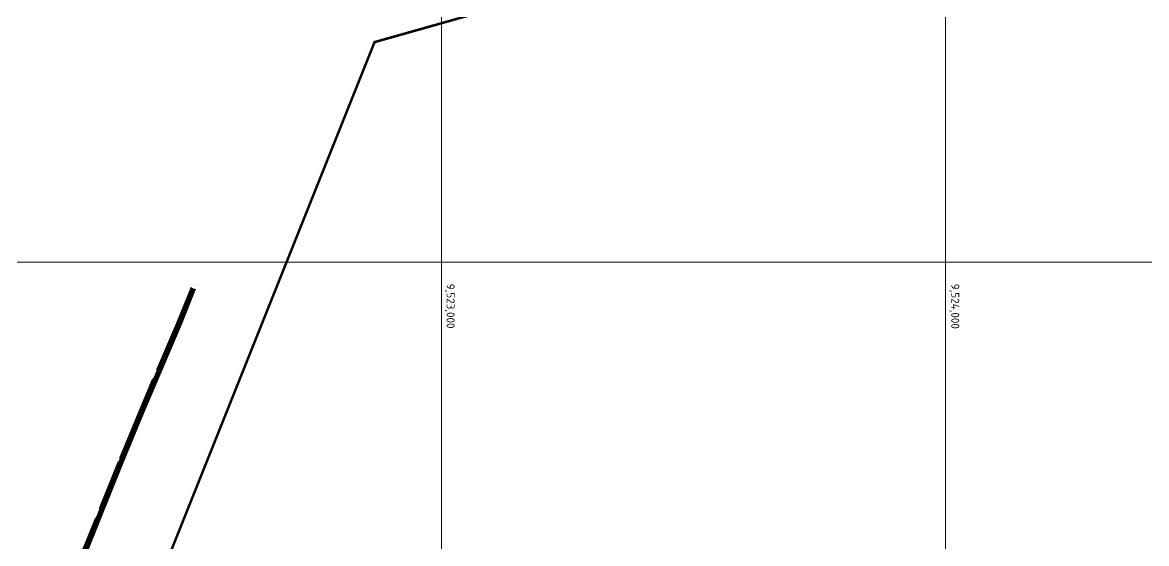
# Model space of a CAD drawing. Header units: millimetres. Extents: x 519 to 9564855, y -810 to 5021775.
# Drawn here: x 9522168 to 9524399, y 5007442 to 5008475 of the extents above; entities that cross this region are included whole.
import ezdxf

# ---------------------------------------------------------------- set-up
doc = ezdxf.new("R2010")
doc.units = ezdxf.units.MM
doc.header["$LTSCALE"] = 2
doc.header["$MEASUREMENT"] = 0
doc.linetypes.add('92051501$0$GROUND1', pattern=[60, 50, -10])
for name, color, linetype in [('AL_PIP_CRUDE OIL', 210, 'Continuous'), ('GRID_PULKOVO', 7, 'Continuous'), ('ROAD_GROUND', 9, 'Continuous')]:
    doc.layers.add(name, color=color, linetype=linetype)
doc.styles.add('Elect', font='isocpeur.ttf')

msp = doc.modelspace()

# ---------------------------------------------------------------- linework, layer by layer
at = {"layer": 'AL_PIP_CRUDE OIL', "lineweight": 60, "const_width": 5}
msp.add_lwpolyline([(9523408.96955, 5008589.07215), (9522866.96955, 5008436.07215), (9522326.96955, 5007087.07215), (9522313.96594, 5006750.08943), (9522363.50455, 5006330.19015), (9523532.73502, 5003851.53167), (9523509.9659, 5003501.17422), (9523544.63322, 5003488.85485), (9523203.95221, 5002551.92724), (9523207.94138, 5002504.46778), (9521587.24018, 4997999.63007), (9523708.12981, 4995731.08727), (9526814.15531, 4995451.17542), (9528489.4409, 4995215.37355), (9528594.43514, 4995358.95224), (9530593.64001, 4995059.64331), (9530879.24426, 4994914.43479), (9530977.35799, 4994842.68501), (9531002.94658, 4994841.81396), (9531002.94658, 4994841.81396), (9531002.94648, 4994841.81391)], dxfattribs=at)
at = {"layer": 'GRID_PULKOVO', "lineweight": 0}
for p, q in [((9523000, 5011000), (9523000, 4992000)), ((9524000, 5011000), (9524000, 4992000)), ((9519000, 5008000), (9533000, 5008000))]:
    msp.add_line(p, q, dxfattribs=at)
at = {"layer": 'ROAD_GROUND', "lineweight": 0, "const_width": 9}
for points in [[(9522510.03442, 5007954.91708), (9522509.97843, 5007954.77891)], [(9522507.24396, 5007948.03092), (9522478.33598, 5007876.69302), (9522403.64757, 5007701.62019), (9522362.76673, 5007602.56662), (9522291.7386, 5007426.34493), (9522249.75973, 5007297.31722), (9522220.15569, 5007168.9334), (9522207.31178, 5007080.23898), (9522188.31504, 5006983.35744), (9522186.52769, 5006943.93632), (9522176.89992, 5006827.11284), (9522176.89992, 5006827.11284)]]:
    msp.add_lwpolyline(points, dxfattribs=at)
at = {"layer": 'ROAD_GROUND', "color": 254, "linetype": '92051501$0$GROUND1', "lineweight": 0}
msp.add_lwpolyline([(9522502.79807, 5007950.37166), (9522473.737, 5007878.655), (9522399.037, 5007703.555), (9522358.137, 5007604.455), (9522287.037, 5007428.055), (9522244.937, 5007298.655), (9522215.237, 5007169.855), (9522202.38125, 5007081.07884), (9522183.337, 5006983.955), (9522181.537, 5006944.255), (9522171.97251, 5006828.19926), (9522164.78561, 5006825.65094)], dxfattribs=at)
at = {"layer": 'ROAD_GROUND', "lineweight": 0}
msp.add_lwpolyline([(9522511.9795, 5007946.40248), (9522482.97074, 5007874.81491), (9522408.25814, 5007699.68538), (9522367.39647, 5007600.67825), (9522296.44021, 5007424.63487), (9522254.58246, 5007295.97944), (9522225.07439, 5007168.01179), (9522212.24232, 5007079.39913), (9522193.29308, 5006982.75988), (9522191.51837, 5006943.61764), (9522182.17343, 5006827.2529)], dxfattribs=at)

# ---------------------------------------------------------------- texts
at = {"layer": 'GRID_PULKOVO', "lineweight": 0, "style": 'Elect'}
for s, p in [('9,523,000', (9523009.95729, 5007957.04883)), ('9,524,000', (9524011.23437, 5007957.04883))]:
    msp.add_text(s, height=15.875, rotation=270, dxfattribs=at).set_placement(p)

doc.saveas('drawing.dxf')
